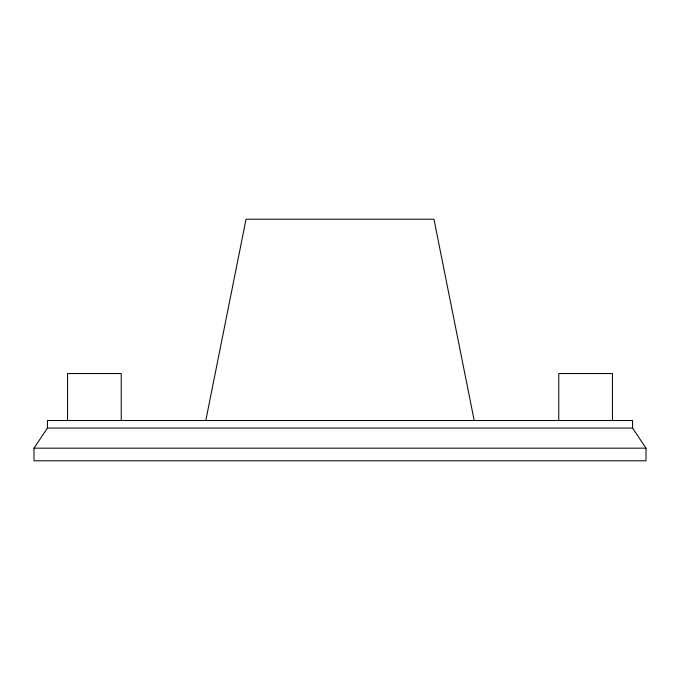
<?xml version="1.0" encoding="UTF-8"?>
<svg xmlns="http://www.w3.org/2000/svg" width="680" height="680" viewBox="0 0 680 680"><rect width="100%" height="100%" fill="white"/><g stroke="black" fill="none" stroke-linecap="round" stroke-linejoin="round"><path stroke-width="1.02" d="M205.793 420.529L246.05 219.206L433.95 219.206L474.206 420.529M34 448.179L47.421 428.051L47.421 420.529L632.578 420.529L632.578 428.051L646 448.179L646 460.793L34 460.793L34 448.179L646 448.179M47.421 428.051L632.578 428.051M612.45 420.529L612.45 373.55L558.764 373.55L558.764 420.529M121.235 420.529L121.235 373.55L67.549 373.55L67.549 420.529"/></g></svg>
